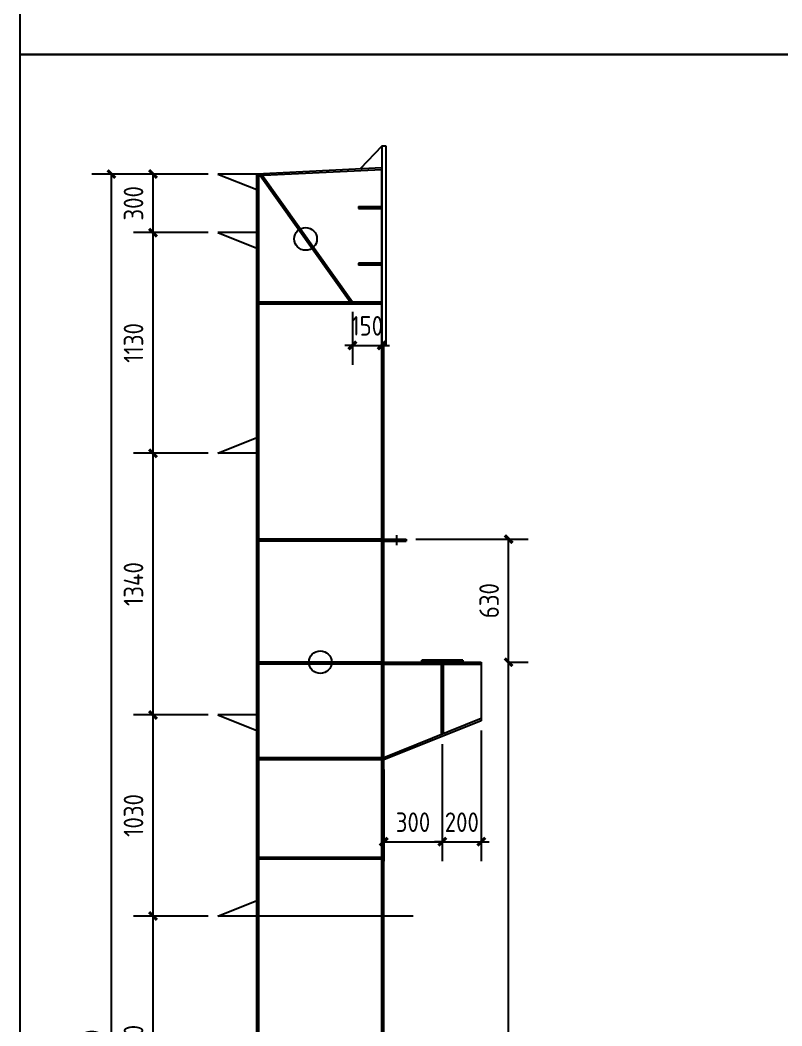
# Model space of a CAD drawing. Extents: x 411778 to 673094, y -11605 to 324395.
# Drawn here: x 457768 to 461671, y 98278 to 103429 of the extents above; entities that cross this region are included whole.
import ezdxf

# ---------------------------------------------------------------- set-up
doc = ezdxf.new("R2010")
doc.units = 0
doc.header["$LTSCALE"] = 1000
doc.header["$MEASUREMENT"] = 0
doc.styles.get("Standard").update_dxf_attribs({"font": 'gbenor.shx', "bigfont": 'gbcbig.shx'})
doc.dimstyles.get("Standard").update_dxf_attribs({"dimscale": 100, "dimtxt": 3.5, "dimasz": 1, "dimexe": 2.5, "dimexo": 3, "dimgap": 1.5, "dimtad": 1, "dimdec": 0, "dimzin": 0, "dimdsep": 46, "dimtxsty": 'Standard', "dimblk": 'ARCHTICK', "dimcen": 0.09, "dimadec": 0, "dimazin": 0, "dimtfac": 1, "dimtdec": 0, "dimtix": 1, "dimtmove": 2, "dimatfit": 3, "dimfxl": 1, "dimtolj": 1, "dimtzin": 0, "dimarcsym": 0})

# ---------------------------------------------------------------- blocks, each defined once
blk = doc.blocks.new('_ArchTick')
at = {"color": 0, "linetype": 'ByBlock', "const_width": 0.4}
blk.add_lwpolyline([(-0.5, -0.5), (0.5, 0.5)], dxfattribs=at)
blk = doc.blocks.new('*D1358')
at = {"color": 3, "lineweight": -2}
for p, q in [((458731.5, 102640.5), (458349.5, 102640.5)), ((458449.5, 102340.5), (458449.5, 102640.5)), ((458731.5, 102340.5), (458349.5, 102340.5))]:
    blk.add_line(p, q, dxfattribs=at)
at = {"layer": 'Defpoints', "color": 0}
for p in [(458449.5, 102640.5), (458781.5, 102640.5), (458781.5, 102340.5)]:
    blk.add_point(p, dxfattribs=at)
at = {"color": 3, "lineweight": -2, "xscale": 40, "yscale": 40, "zscale": 40}
for p, rotation in [((458449.5, 102640.5), 90), ((458449.5, 102340.5), 270)]:
    blk.add_blockref('_ArchTick', p, dxfattribs=dict(at, rotation=rotation))
at = {"color": 0, "insert": (458349.5, 102490.5), "char_height": 100, "attachment_point": 5, "rotation": 90}
blk.add_mtext('\\A1;300', dxfattribs=at)
blk = doc.blocks.new('*D1281')
at = {"color": 3, "lineweight": -2}
for p, q in [((460271.5, 100140.5), (460371.5, 100140.5)), ((460271.5, 93640.5), (460271.5, 100140.5)), ((459831.5, 93640.5), (460371.5, 93640.5))]:
    blk.add_line(p, q, dxfattribs=at)
at = {"layer": 'Defpoints', "color": 0}
for p in [(460221.5, 100140.5), (460271.5, 100140.5), (459781.5, 93640.5)]:
    blk.add_point(p, dxfattribs=at)
at = {"color": 3, "lineweight": -2, "xscale": 40, "yscale": 40, "zscale": 40}
for p, rotation in [((460271.5, 100140.5), 90), ((460271.5, 93640.5), 270)]:
    blk.add_blockref('_ArchTick', p, dxfattribs=dict(at, rotation=rotation))
at = {"color": 0, "insert": (460171.5, 96890.5), "char_height": 100, "attachment_point": 5, "rotation": 90}
blk.add_mtext('\\A1;6500', dxfattribs=at)
blk = doc.blocks.new('*D1359')
at = {"color": 3, "lineweight": -2}
for p, q in [((459796.5, 100770.5), (460371.5, 100770.5)), ((460271.5, 100140.5), (460271.5, 100770.5)), ((460271.5, 100140.5), (460371.5, 100140.5))]:
    blk.add_line(p, q, dxfattribs=at)
at = {"layer": 'Defpoints', "color": 0}
for p in [(459746.5, 100770.5), (460271.5, 100770.5), (460221.5, 100140.5)]:
    blk.add_point(p, dxfattribs=at)
at = {"color": 3, "lineweight": -2, "xscale": 40, "yscale": 40, "zscale": 40}
for p, rotation in [((460271.5, 100770.5), 90), ((460271.5, 100140.5), 270)]:
    blk.add_blockref('_ArchTick', p, dxfattribs=dict(at, rotation=rotation))
at = {"color": 0, "insert": (460171.5, 100455.5), "char_height": 100, "attachment_point": 5, "rotation": 90}
blk.add_mtext('\\A1;630', dxfattribs=at)
blk = doc.blocks.new('*D1282')
at = {"color": 3, "lineweight": -2}
for p, q in [((458731.5, 102640.5), (458136.5, 102640.5)), ((458236.5, 93640.5), (458236.5, 102640.5)), ((458781.5, 93640.5), (458136.5, 93640.5))]:
    blk.add_line(p, q, dxfattribs=at)
at = {"layer": 'Defpoints', "color": 0}
for p in [(458236.5, 102640.5), (458781.5, 102640.5), (458831.5, 93640.5)]:
    blk.add_point(p, dxfattribs=at)
at = {"color": 3, "lineweight": -2, "xscale": 40, "yscale": 40, "zscale": 40}
for p, rotation in [((458236.5, 102640.5), 90), ((458236.5, 93640.5), 270)]:
    blk.add_blockref('_ArchTick', p, dxfattribs=dict(at, rotation=rotation))
at = {"color": 0, "insert": (458136.5, 98140.5), "char_height": 100, "attachment_point": 5, "rotation": 90}
blk.add_mtext('\\A1;9000', dxfattribs=at)
blk = doc.blocks.new('*D1316')
at = {"color": 3, "lineweight": -2}
for p, q in [((459471.5, 101934.8), (459471.5, 101663)), ((459621.5, 101934.8), (459621.5, 101663)), ((459471.5, 101763), (459431.5, 101763)), ((459471.5, 101763), (459621.5, 101763)), ((459621.5, 101763), (459661.5, 101763))]:
    blk.add_line(p, q, dxfattribs=at)
at = {"layer": 'Defpoints', "color": 0}
for p in [(459471.5, 101984.8), (459621.5, 101984.8), (459621.5, 101763)]:
    blk.add_point(p, dxfattribs=at)
at = {"color": 3, "lineweight": -2, "xscale": 40, "yscale": 40, "zscale": 40}
blk.add_blockref('_ArchTick', (459471.5, 101763), dxfattribs=at)
at = {"color": 3, "lineweight": -2, "xscale": 40, "yscale": 40, "zscale": 40, "rotation": 180}
blk.add_blockref('_ArchTick', (459621.5, 101763), dxfattribs=at)
at = {"color": 0, "insert": (459546.5, 101863), "char_height": 100, "attachment_point": 5}
blk.add_mtext('\\A1;150', dxfattribs=at)
blk = doc.blocks.new('*D1286')
at = {"color": 3, "lineweight": -2}
for p, q in [((459931.5, 99721.3), (459931.5, 99121)), ((459631.5, 99590.5), (459631.5, 99121)), ((459631.5, 99221), (459931.5, 99221))]:
    blk.add_line(p, q, dxfattribs=at)
at = {"layer": 'Defpoints', "color": 0}
for p in [(459931.5, 99771.3), (459631.5, 99640.5), (459931.5, 99221)]:
    blk.add_point(p, dxfattribs=at)
at = {"color": 3, "lineweight": -2, "xscale": 40, "yscale": 40, "zscale": 40, "rotation": 180}
blk.add_blockref('_ArchTick', (459631.5, 99221), dxfattribs=at)
at = {"color": 3, "lineweight": -2, "xscale": 40, "yscale": 40, "zscale": 40}
blk.add_blockref('_ArchTick', (459931.5, 99221), dxfattribs=at)
at = {"color": 0, "insert": (459781.5, 99321), "char_height": 100, "attachment_point": 5}
blk.add_mtext('\\A1;300', dxfattribs=at)
blk = doc.blocks.new('*D1287')
at = {"color": 3, "lineweight": -2}
for p, q in [((460131.5, 99790.5), (460131.5, 99121)), ((459931.5, 99721.3), (459931.5, 99121)), ((459931.5, 99221), (459891.5, 99221)), ((459931.5, 99221), (460131.5, 99221)), ((460131.5, 99221), (460171.5, 99221))]:
    blk.add_line(p, q, dxfattribs=at)
at = {"layer": 'Defpoints', "color": 0}
for p in [(460131.5, 99840.5), (459931.5, 99771.3), (460131.5, 99221)]:
    blk.add_point(p, dxfattribs=at)
at = {"color": 3, "lineweight": -2, "xscale": 40, "yscale": 40, "zscale": 40}
blk.add_blockref('_ArchTick', (459931.5, 99221), dxfattribs=at)
at = {"color": 3, "lineweight": -2, "xscale": 40, "yscale": 40, "zscale": 40, "rotation": 180}
blk.add_blockref('_ArchTick', (460131.5, 99221), dxfattribs=at)
at = {"color": 0, "insert": (460031.5, 99321), "char_height": 100, "attachment_point": 5}
blk.add_mtext('\\A1;200', dxfattribs=at)
blk = doc.blocks.new('*D1886')
at = {"color": 3, "lineweight": -2}
for p, q in [((458731.5, 101210.5), (458349.5, 101210.5)), ((458449.5, 99870.5), (458449.5, 101210.5)), ((458731.5, 99870.5), (458349.5, 99870.5))]:
    blk.add_line(p, q, dxfattribs=at)
at = {"layer": 'Defpoints', "color": 0}
for p in [(458449.5, 101210.5), (458781.5, 101210.5), (458781.5, 99870.5)]:
    blk.add_point(p, dxfattribs=at)
at = {"color": 3, "lineweight": -2, "xscale": 40, "yscale": 40, "zscale": 40}
for p, rotation in [((458449.5, 101210.5), 90), ((458449.5, 99870.5), 270)]:
    blk.add_blockref('_ArchTick', p, dxfattribs=dict(at, rotation=rotation))
at = {"color": 0, "insert": (458349.5, 100540.5), "char_height": 100, "attachment_point": 5, "rotation": 90}
blk.add_mtext('\\A1;1340', dxfattribs=at)
blk = doc.blocks.new('*D1888')
at = {"color": 3, "lineweight": -2}
for p, q in [((458731.5, 102340.5), (458349.5, 102340.5)), ((458449.5, 101210.5), (458449.5, 102340.5)), ((458731.5, 101210.5), (458349.5, 101210.5))]:
    blk.add_line(p, q, dxfattribs=at)
at = {"layer": 'Defpoints', "color": 0}
for p in [(458449.5, 102340.5), (458781.5, 102340.5), (458781.5, 101210.5)]:
    blk.add_point(p, dxfattribs=at)
at = {"color": 3, "lineweight": -2, "xscale": 40, "yscale": 40, "zscale": 40}
for p, rotation in [((458449.5, 102340.5), 90), ((458449.5, 101210.5), 270)]:
    blk.add_blockref('_ArchTick', p, dxfattribs=dict(at, rotation=rotation))
at = {"color": 0, "insert": (458349.5, 101775.5), "char_height": 100, "attachment_point": 5, "rotation": 90}
blk.add_mtext('\\A1;1130', dxfattribs=at)
blk = doc.blocks.new('*D1891')
at = {"color": 3, "lineweight": -2}
for p, q in [((458731.5, 98840.5), (458349.5, 98840.5)), ((458449.5, 97500.5), (458449.5, 98840.5)), ((458731.5, 97500.5), (458349.5, 97500.5))]:
    blk.add_line(p, q, dxfattribs=at)
at = {"layer": 'Defpoints', "color": 0}
for p in [(458449.5, 98840.5), (458781.5, 98840.5), (458781.5, 97500.5)]:
    blk.add_point(p, dxfattribs=at)
at = {"color": 3, "lineweight": -2, "xscale": 40, "yscale": 40, "zscale": 40}
for p, rotation in [((458449.5, 98840.5), 90), ((458449.5, 97500.5), 270)]:
    blk.add_blockref('_ArchTick', p, dxfattribs=dict(at, rotation=rotation))
at = {"color": 0, "insert": (458349.5, 98170.5), "char_height": 100, "attachment_point": 5, "rotation": 90}
blk.add_mtext('\\A1;1340', dxfattribs=at)
blk = doc.blocks.new('*D1892')
at = {"color": 3, "lineweight": -2}
for p, q in [((458731.5, 99870.5), (458349.5, 99870.5)), ((458449.5, 98840.5), (458449.5, 99870.5)), ((458731.5, 98840.5), (458349.5, 98840.5))]:
    blk.add_line(p, q, dxfattribs=at)
at = {"layer": 'Defpoints', "color": 0}
for p in [(458449.5, 99870.5), (458781.5, 99870.5), (458781.5, 98840.5)]:
    blk.add_point(p, dxfattribs=at)
at = {"color": 3, "lineweight": -2, "xscale": 40, "yscale": 40, "zscale": 40}
for p, rotation in [((458449.5, 99870.5), 90), ((458449.5, 98840.5), 270)]:
    blk.add_blockref('_ArchTick', p, dxfattribs=dict(at, rotation=rotation))
at = {"color": 0, "insert": (458349.5, 99355.5), "char_height": 100, "attachment_point": 5, "rotation": 90}
blk.add_mtext('\\A1;1030', dxfattribs=at)

msp = doc.modelspace()

# ---------------------------------------------------------------- linework, layer by layer
for p, q in [((459621.5, 102783.6), (459510.5, 102666.9)), ((459643.5, 102783.6), (459621.5, 102783.6)), ((459621.5, 102783.6), (459621.5, 101763.6)), ((459643.5, 101763.6), (459643.5, 102783.6)), ((459621.5, 102672.5), (458981.5, 102640.5)), ((459621.5, 102662.5), (458981.5, 102630.5)), ((459621.5, 93660.5), (459621.5, 102672.5)), ((458981.5, 102640.5), (458781.5, 102640.5)), ((458781.5, 102640.5), (458981.5, 102560.5)), ((458981.5, 93660.5), (458981.5, 102640.5)), ((458991.5, 93660.5), (458991.5, 102631)), ((459459.2, 101984.8), (458998.8, 102631.3)), ((459471.5, 101984.8), (459010.7, 102631.9)), ((459501.5, 102473.6), (459621.5, 102473.6)), ((459501.5, 102473.6), (459501.5, 102463.6)), ((459501.5, 102463.6), (459621.5, 102463.6)), ((458981.5, 102340.5), (458781.5, 102340.5)), ((458781.5, 102340.5), (458981.5, 102260.5)), ((459621.5, 102183.6), (459501.5, 102183.6)), ((459501.5, 102183.6), (459501.5, 102173.6)), ((459621.5, 102173.6), (459501.5, 102173.6)), ((459621.5, 101984.8), (458991.5, 101984.8)), ((459621.5, 101974.8), (458991.5, 101974.8)), ((459621.5, 101763.6), (459643.5, 101763.6)), ((459631.5, 93660.5), (459631.5, 101763.6)), ((458781.5, 101210.5), (458981.5, 101290.5)), ((458981.5, 101210.5), (458781.5, 101210.5)), ((459621.5, 100770.5), (458991.5, 100770.5)), ((459621.5, 100760.5), (458991.5, 100760.5)), ((459631.5, 100770.5), (459746.5, 100770.5)), ((459631.5, 100760.5), (459746.5, 100760.5)), ((459746.5, 100770.5), (459746.5, 100760.5)), ((459621.5, 100140.5), (458991.5, 100140.5)), ((459631.5, 100140.5), (460131.5, 100140.5)), ((459826.5, 100140.5), (459826.5, 100150.5)), ((460036.5, 100150.5), (459826.5, 100150.5)), ((459931.5, 100140.5), (459826.5, 100140.5)), ((460036.5, 100140.5), (459931.5, 100140.5)), ((460036.5, 100150.5), (460036.5, 100140.5)), ((460131.5, 100140.5), (460131.5, 99840.5)), ((459621.5, 100130.5), (458991.5, 100130.5)), ((459631.5, 100130.5), (460131.5, 100130.5)), ((459926.5, 100130.5), (459926.5, 99769.3)), ((459936.5, 100130.5), (459936.5, 99773.3)), ((458981.5, 99870.5), (458781.5, 99870.5)), ((458781.5, 99870.5), (458981.5, 99790.5)), ((460131.5, 99851.3), (459631.5, 99651.3)), ((460131.5, 99840.5), (459631.5, 99640.5)), ((459621.5, 99650.5), (458991.5, 99650.5)), ((459621.5, 99640.5), (458991.5, 99640.5)), ((459621.5, 99140.5), (458991.5, 99140.5)), ((459621.5, 99132.5), (458991.5, 99132.5)), ((458781.5, 98840.5), (458981.5, 98920.5)), ((458981.5, 98840.5), (458781.5, 98840.5)), ((459781.5, 98840.5), (458831.5, 98840.5))]:
    msp.add_line(p, q)
at = {"color": 1}
for p, q in [((459465.4, 101984.8), (459004.7, 102631.6)), ((459931.5, 100130.5), (459931.5, 99771.3))]:
    msp.add_line(p, q, dxfattribs=at)
at = {"color": 2}
msp.add_line((459696.5, 100790.5), (459696.5, 100740.5), dxfattribs=at)
for points in [[(457768.5, 113753), (472618.5, 113753), (472618.5, 103253), (457768.5, 103253)], [(457768.5, 103253), (472618.5, 103253), (472618.5, 92753), (457768.5, 92753)]]:
    msp.add_lwpolyline(points, close=True)
for centre in [(459231.4, 102308.1), (459306.5, 100140.5)]:
    msp.add_circle(centre, 58)

# ---------------------------------------------------------------- dimensions: what is measured, and where the dimension line sits
for base, p1, p2, picture, middle in [((458236.5, 102640.5), (458831.5, 93640.5), (458781.5, 102640.5), '*D1282', (458136.5, 98140.5)), ((458449.5, 102640.5), (458781.5, 102340.5), (458781.5, 102640.5), '*D1358', (458349.5, 102490.5)), ((458449.5, 102340.5), (458781.5, 101210.5), (458781.5, 102340.5), '*D1888', (458349.5, 101775.5)), ((458449.5, 101210.5), (458781.5, 99870.5), (458781.5, 101210.5), '*D1886', (458349.5, 100540.5)), ((460271.5, 100770.5), (460221.5, 100140.5), (459746.5, 100770.5), '*D1359', (460171.5, 100455.5)), ((460271.5, 100140.5), (459781.5, 93640.5), (460221.5, 100140.5), '*D1281', (460171.5, 96890.5)), ((458449.5, 99870.5), (458781.5, 98840.5), (458781.5, 99870.5), '*D1892', (458349.5, 99355.5)), ((458449.5, 98840.5), (458781.5, 97500.5), (458781.5, 98840.5), '*D1891', (458349.5, 98170.5))]:
    dim = msp.add_linear_dim(base=base, p1=p1, p2=p2, angle=90, dimstyle='Standard', override={"dimtxt": 1, "dimasz": 0.4, "dimexe": 1, "dimexo": 0.5, "dimgap": 0.5, "dimclrd": 3, "dimclre": 3})
    dim.commit()
    dim.dimension.update_dxf_attribs({"geometry": picture, "text_midpoint": middle})
for base, p1, p2, picture, middle in [((459621.5, 101763), (459471.5, 101984.8), (459621.5, 101984.8), '*D1316', (459546.5, 101863)), ((460131.5, 99221), (459931.5, 99771.3), (460131.5, 99840.5), '*D1287', (460031.5, 99321)), ((459931.5, 99221), (459631.5, 99640.5), (459931.5, 99771.3), '*D1286', (459781.5, 99321))]:
    dim = msp.add_linear_dim(base=base, p1=p1, p2=p2, dimstyle='Standard', override={"dimtxt": 1, "dimasz": 0.4, "dimexe": 1, "dimexo": 0.5, "dimgap": 0.5, "dimclrd": 3, "dimclre": 3})
    dim.commit()
    dim.dimension.update_dxf_attribs({"geometry": picture, "text_midpoint": middle})

doc.saveas('drawing.dxf')
